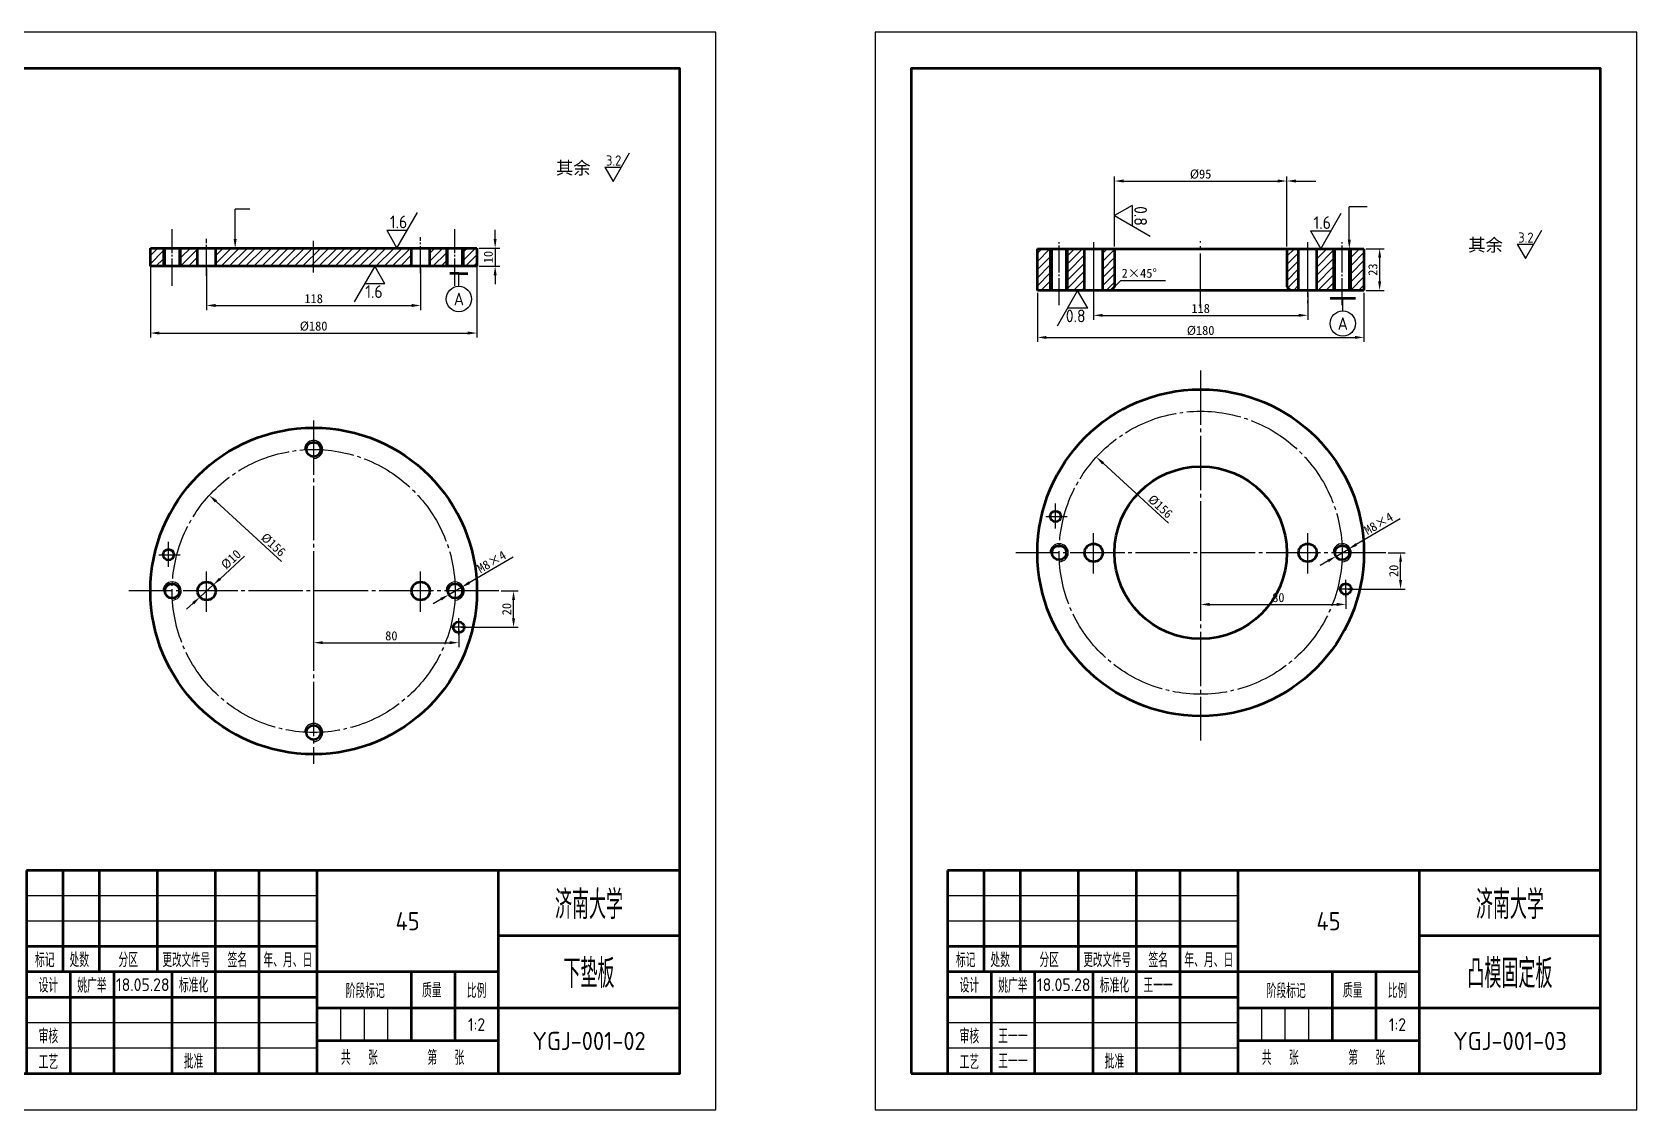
# Model space of a CAD drawing. Header units: millimetres. Extents: x 1179 to 3295, y -300 to 347.
# Drawn here: x 1658.7 to 2101.1, y 50.4 to 347.4 of the extents above; entities that cross this region are included whole.
import ezdxf
from ezdxf.enums import TextEntityAlignment as Align

# ---------------------------------------------------------------- set-up
doc = ezdxf.new("R2010")
doc.units = ezdxf.units.MM
doc.linetypes.add('点画线', pattern=[18, 15, -1, 1, -1])
for name, color, linetype in [('剖面线', 3, 'Continuous'), ('尺寸标注 @ 1', 6, 'Continuous'), ('文字', 7, 'Continuous'), ('标注', 3, 'Continuous'), ('点画线', 1, '点画线'), ('细实线', 1, 'Continuous'), ('辅助线', 4, 'Continuous')]:
    doc.layers.add(name, color=color, linetype=linetype)
doc.layers.add('粗实线', color=7, linetype='Continuous', lineweight=50)
doc.styles.add('数字直体', font='isocp.shx')
doc.styles.add('汉字长仿宋体', font='hyswlongfangsong.ttf', dxfattribs={"width": 0.67})
doc.dimstyles.new('ISO-25', dxfattribs={"dimtxt": 2.5, "dimasz": 2.5, "dimexe": 1.25, "dimexo": 0.625, "dimtad": 1, "dimdsep": 46, "dimtxsty": 'Standard', "dimcen": 2.5, "dimadec": 0, "dimazin": 0, "dimtfac": 1, "dimtmove": 0, "dimatfit": 3, "dimfxl": 1, "dimarcsym": 0})

# ---------------------------------------------------------------- blocks, each defined once
blk = doc.blocks.new('不装订A4(带注释性)')
at = {"layer": '粗实线'}
for p, q in [((0, 56), (-180, 56)), ((-180, 56), (-180, 0)), ((-180, 56), (-180, 28)), ((-170, 56), (-170, 28)), ((-160, 56), (-160, 28)), ((-144, 56), (-144, 28)), ((-128, 56), (-128, 0)), ((-116, 56), (-116, 0)), ((-100, 56), (-100, 0)), ((-50, 56), (-50, 0)), ((0, 0), (0, 56)), ((0, 38), (-50, 38)), ((-100, 35), (-180, 35)), ((-50, 28), (-180, 28)), ((-168, 28), (-168, 0)), ((-156, 28), (-156, 0)), ((-140, 28), (-140, 0)), ((-74, 28), (-74, 9)), ((-62, 28), (-62, 9)), ((-100, 21), (-180, 21)), ((0, 18), (-100, 18)), ((-50, 9), (-100, 9)), ((-180, 0), (0, 0))]:
    blk.add_line(p, q, dxfattribs=at)
blk.add_lwpolyline([(-190, 0), (0, 0), (0, 277), (-190, 277)], close=True, dxfattribs=at)
at = {"layer": '细实线'}
for p, q in [((-100, 49), (-180, 49)), ((-100, 42), (-180, 42)), ((-93.5, 18), (-93.5, 9)), ((-87, 18), (-87, 9)), ((-80.5, 18), (-80.5, 9)), ((-100, 14), (-180, 14)), ((-100, 7), (-180, 7))]:
    blk.add_line(p, q, dxfattribs=at)
at = {"layer": '辅助线'}
blk.add_lwpolyline([(-200, -10), (10, -10), (10, 287), (-200, 287)], close=True, dxfattribs=at)
at = {"layer": '文字', "style": '汉字长仿宋体', "width": 0.67}
for s, height, p in [('标记', 3.5, (-175, 31.5)), ('处数', 3.5, (-165.51, 31.5)), ('分区', 3.5, (-152, 31.5)), ('更改文件号', 3.4, (-136, 31.5)), ('签名', 3.5, (-121.94, 31.5)), ('年、月、日', 3.5, (-108, 31.5)), ('设计', 3.5, (-174, 24.5)), ('标准化', 3.5, (-134, 24.54)), ('阶段标记', 3.5, (-86.67, 23)), ('质量', 3.5, (-68.33, 23.13)), ('比例', 3.5, (-56, 23)), ('审核', 3.5, (-174, 10.5)), ('工艺', 3.5, (-174, 3.46)), ('批准', 3.5, (-134, 3.54))]:
    blk.add_text(s, height=height, dxfattribs=at).set_placement(p, align=Align.MIDDLE)
for s, p in [('共    张', (-93.4, 2.77)), ('第    张', (-69.55, 2.77))]:
    blk.add_text(s, height=3.5, dxfattribs=at).set_placement(p)
for tag, height, p in [('单位名称', 7, (-25, 47)), ('图名', 7, (-25, 28)), ('设计者', 3.5, (-162, 24.46)), ('标准化', 3.5, (-122, 24.46)), ('质量', 3.5, (-68, 13.5)), ('审核者', 3.5, (-162, 10.46)), ('工艺者', 3.5, (-162, 3.54)), ('批准者', 3.5, (-122, 3.54))]:
    blk.add_attdef(tag, text='', height=height, dxfattribs=at).set_placement(p, align=Align.MIDDLE)
at = {"layer": '文字', "style": '数字直体'}
for tag, height, p in [('45', 5, (-75, 42)), ('16.10.10', 3.5, (-148, 24.5)), ('16.10.10', 3.5, (-108, 24.5)), ('1:1', 3.5, (-56, 13.5)), ('16.10.10', 3.5, (-148, 10.5)), ('001', 5, (-25, 9)), ('16.10.10', 3.5, (-148, 3.5)), ('16.10.10', 3.5, (-108, 3.57)), ('1', 3.5, (-87.01, 4.2)), ('1', 3.5, (-63.1, 4.31))]:
    blk.add_attdef(tag, text='', height=height, dxfattribs=at).set_placement(p, align=Align.MIDDLE)
blk = doc.blocks.new('*D24')
at = {"layer": 'Defpoints', "color": 0, "transparency": 16777216}
for p in [(1781.32, 287.93), (1781.32, 282.93), (1786.35, 282.93)]:
    blk.add_point(p, dxfattribs=at)
at = {"layer": '标注', "color": 0, "lineweight": -2, "transparency": 16777216}
for p, q in [((1786.35, 290.43), (1786.35, 292.93)), ((1781.94, 287.93), (1787.6, 287.93)), ((1786.35, 287.93), (1786.35, 282.93)), ((1781.94, 282.93), (1787.6, 282.93)), ((1786.35, 280.43), (1786.35, 277.93))]:
    blk.add_line(p, q, dxfattribs=at)
at = {"layer": '标注', "color": 0, "transparency": 16777216}
for points in [[(1785.93, 290.43), (1786.76, 290.43), (1786.35, 287.93)], [(1785.93, 280.43), (1786.76, 280.43), (1786.35, 282.93)]]:
    blk.add_solid(points, dxfattribs=at)
at = {"layer": '标注', "color": 0, "transparency": 16777216, "insert": (1784.47, 285.43), "char_height": 2.5, "attachment_point": 5, "rotation": 90}
blk.add_mtext('10', dxfattribs=at)
blk = doc.blocks.new('*D23')
at = {"layer": 'Defpoints', "color": 0, "ltscale": 0.5, "transparency": 16777216}
for p in [(1691.32, 285.66), (1781.32, 285.66), (1781.32, 264.5)]:
    blk.add_point(p, dxfattribs=at)
at = {"layer": '标注', "color": 0, "lineweight": -2, "ltscale": 0.5, "transparency": 16777216}
for p, q in [((1691.32, 285.04), (1691.32, 263.25)), ((1781.32, 285.04), (1781.32, 263.25)), ((1693.82, 264.5), (1778.82, 264.5))]:
    blk.add_line(p, q, dxfattribs=at)
at = {"layer": '标注', "color": 0, "ltscale": 0.5, "transparency": 16777216}
for points in [[(1693.82, 264.92), (1693.82, 264.09), (1691.32, 264.5)], [(1778.82, 264.92), (1778.82, 264.09), (1781.32, 264.5)]]:
    blk.add_solid(points, dxfattribs=at)
at = {"layer": '标注', "color": 0, "ltscale": 0.5, "transparency": 16777216, "insert": (1736.32, 266.38), "char_height": 2.5, "attachment_point": 5}
blk.add_mtext('%%C180', dxfattribs=at)
blk = doc.blocks.new('*D25')
at = {"layer": 'Defpoints', "color": 0, "ltscale": 0.5, "transparency": 16777216}
for p in [(1707.57, 219.78), (1765.06, 167.07)]:
    blk.add_point(p, dxfattribs=at)
at = {"layer": '标注', "color": 0, "lineweight": -2, "ltscale": 0.5, "transparency": 16777216}
blk.add_line((1727.47, 201.53), (1709.42, 218.09), dxfattribs=at)
at = {"layer": '标注', "color": 0, "ltscale": 0.5, "transparency": 16777216}
blk.add_solid([(1709.7, 218.4), (1709.13, 217.78), (1707.57, 219.78)], dxfattribs=at)
at = {"layer": '标注', "color": 0, "ltscale": 0.5, "transparency": 16777216, "insert": (1725.21, 206.16), "char_height": 2.5, "attachment_point": 5, "rotation": 317.4822}
blk.add_mtext('%%C156', dxfattribs=at)
blk = doc.blocks.new('*D26')
at = {"layer": 'Defpoints', "color": 0, "ltscale": 0.5, "transparency": 16777216}
for p in [(1773.59, 192.42), (1777.05, 194.43)]:
    blk.add_point(p, dxfattribs=at)
at = {"layer": '标注', "color": 0, "lineweight": -2, "ltscale": 0.5, "transparency": 16777216}
for p, q in [((1791.28, 202.73), (1779.21, 195.69)), ((1771.43, 191.16), (1769.27, 189.9)), ((1773.59, 192.42), (1777.05, 194.43))]:
    blk.add_line(p, q, dxfattribs=at)
at = {"layer": '标注', "color": 0, "ltscale": 0.5, "transparency": 16777216}
for points in [[(1779, 196.05), (1779.42, 195.33), (1777.05, 194.43)], [(1771.22, 191.52), (1771.64, 190.8), (1773.59, 192.42)]]:
    blk.add_solid(points, dxfattribs=at)
at = {"layer": '标注', "color": 0, "ltscale": 0.5, "transparency": 16777216, "insert": (1785.38, 201.46), "char_height": 2.5, "attachment_point": 5, "rotation": 30.2461}
blk.add_mtext('M8{\\fSimSun|b0|i0|c134|p2;×}4', dxfattribs=at)
blk = doc.blocks.new('*D27')
at = {"layer": 'Defpoints', "color": 0, "ltscale": 0.5, "transparency": 16777216}
for p in [(1787.38, 193.42), (1791.42, 193.42), (1776.32, 183.42)]:
    blk.add_point(p, dxfattribs=at)
at = {"layer": '标注', "color": 0, "lineweight": -2, "ltscale": 0.5, "transparency": 16777216}
for p, q in [((1788.01, 193.42), (1792.67, 193.42)), ((1791.42, 185.92), (1791.42, 190.92)), ((1776.94, 183.42), (1792.67, 183.42))]:
    blk.add_line(p, q, dxfattribs=at)
at = {"layer": '标注', "color": 0, "ltscale": 0.5, "transparency": 16777216}
for points in [[(1791.01, 190.92), (1791.84, 190.92), (1791.42, 193.42)], [(1791.01, 185.92), (1791.84, 185.92), (1791.42, 183.42)]]:
    blk.add_solid(points, dxfattribs=at)
at = {"layer": '标注', "color": 0, "ltscale": 0.5, "transparency": 16777216, "insert": (1789.55, 188.42), "char_height": 2.5, "attachment_point": 5, "rotation": 90}
blk.add_mtext('20', dxfattribs=at)
blk = doc.blocks.new('*D28')
at = {"layer": 'Defpoints', "color": 0, "ltscale": 0.5, "transparency": 16777216}
for p in [(1736.32, 193.42), (1776.32, 183.42), (1776.32, 179.18)]:
    blk.add_point(p, dxfattribs=at)
at = {"layer": '标注', "color": 0, "lineweight": -2, "ltscale": 0.5, "transparency": 16777216}
for p, q in [((1736.32, 192.8), (1736.32, 177.93)), ((1776.32, 182.8), (1776.32, 177.93)), ((1738.82, 179.18), (1773.82, 179.18))]:
    blk.add_line(p, q, dxfattribs=at)
at = {"layer": '标注', "color": 0, "ltscale": 0.5, "transparency": 16777216}
for points in [[(1738.82, 179.6), (1738.82, 178.77), (1736.32, 179.18)], [(1773.82, 179.6), (1773.82, 178.77), (1776.32, 179.18)]]:
    blk.add_solid(points, dxfattribs=at)
at = {"layer": '标注', "color": 0, "ltscale": 0.5, "transparency": 16777216, "insert": (1757.74, 181.06), "char_height": 2.5, "attachment_point": 5}
blk.add_mtext('80', dxfattribs=at)
blk = doc.blocks.new('*D29')
at = {"layer": 'Defpoints', "color": 0, "ltscale": 0.5, "transparency": 16777216}
for p in [(1706.82, 282.93), (1765.82, 282.93), (1765.82, 272.1)]:
    blk.add_point(p, dxfattribs=at)
at = {"layer": '标注', "color": 0, "lineweight": -2, "ltscale": 0.5, "transparency": 16777216}
for p, q in [((1706.82, 282.3), (1706.82, 270.85)), ((1765.82, 282.3), (1765.82, 270.85)), ((1709.32, 272.1), (1763.32, 272.1))]:
    blk.add_line(p, q, dxfattribs=at)
at = {"layer": '标注', "color": 0, "ltscale": 0.5, "transparency": 16777216}
for points in [[(1709.32, 272.52), (1709.32, 271.68), (1706.82, 272.1)], [(1763.32, 272.52), (1763.32, 271.68), (1765.82, 272.1)]]:
    blk.add_solid(points, dxfattribs=at)
at = {"layer": '标注', "color": 0, "ltscale": 0.5, "transparency": 16777216, "insert": (1736.32, 273.97), "char_height": 2.5, "attachment_point": 5}
blk.add_mtext('118', dxfattribs=at)
blk = doc.blocks.new('*D30')
at = {"layer": 'Defpoints', "color": 0, "ltscale": 0.5, "transparency": 16777216}
for p in [(1708.67, 195.11), (1704.97, 191.74)]:
    blk.add_point(p, dxfattribs=at)
at = {"layer": '标注', "color": 0, "lineweight": -2, "ltscale": 0.5, "transparency": 16777216}
for p, q in [((1717.28, 202.98), (1710.51, 196.8)), ((1704.97, 191.74), (1708.67, 195.11)), ((1703.13, 190.05), (1701.28, 188.37))]:
    blk.add_line(p, q, dxfattribs=at)
at = {"layer": '标注', "color": 0, "ltscale": 0.5, "transparency": 16777216}
for points in [[(1710.23, 197.1), (1710.79, 196.49), (1708.67, 195.11)], [(1702.85, 190.36), (1703.41, 189.75), (1704.97, 191.74)]]:
    blk.add_solid(points, dxfattribs=at)
at = {"layer": '标注', "color": 0, "ltscale": 0.5, "transparency": 16777216, "insert": (1713.56, 202.11), "char_height": 2.5, "attachment_point": 5, "rotation": 42.3964}
blk.add_mtext('%%C10', dxfattribs=at)
blk = doc.blocks.new('*D31')
at = {"layer": 'Defpoints', "color": 0, "transparency": 16777216}
for p in [(2025.81, 287.74), (2025.81, 276.24), (2030.15, 276.24)]:
    blk.add_point(p, dxfattribs=at)
at = {"layer": '标注', "color": 0, "lineweight": -2, "transparency": 16777216}
for p, q in [((2026.44, 287.74), (2031.4, 287.74)), ((2030.15, 285.24), (2030.15, 278.74)), ((2026.44, 276.24), (2031.4, 276.24))]:
    blk.add_line(p, q, dxfattribs=at)
at = {"layer": '标注', "color": 0, "transparency": 16777216}
for points in [[(2029.73, 285.24), (2030.57, 285.24), (2030.15, 287.74)], [(2029.73, 278.74), (2030.57, 278.74), (2030.15, 276.24)]]:
    blk.add_solid(points, dxfattribs=at)
at = {"layer": '标注', "color": 0, "transparency": 16777216, "insert": (2028.28, 281.99), "char_height": 2.5, "attachment_point": 5, "rotation": 90}
blk.add_mtext('23', dxfattribs=at)
blk = doc.blocks.new('*D32')
at = {"layer": 'Defpoints', "color": 0, "ltscale": 0.5, "transparency": 16777216}
for p in [(1952.07, 230.32), (2009.56, 177.61)]:
    blk.add_point(p, dxfattribs=at)
at = {"layer": '标注', "color": 0, "lineweight": -2, "ltscale": 0.5, "transparency": 16777216}
blk.add_line((1971.97, 212.07), (1953.91, 228.63), dxfattribs=at)
at = {"layer": '标注', "color": 0, "ltscale": 0.5, "transparency": 16777216}
blk.add_solid([(1954.19, 228.94), (1953.63, 228.32), (1952.07, 230.32)], dxfattribs=at)
at = {"layer": '标注', "color": 0, "ltscale": 0.5, "transparency": 16777216, "insert": (1969.7, 216.69), "char_height": 2.5, "attachment_point": 5, "rotation": 317.4822}
blk.add_mtext('%%C156', dxfattribs=at)
blk = doc.blocks.new('*D33')
at = {"layer": 'Defpoints', "color": 0, "ltscale": 0.5, "transparency": 16777216}
for p in [(2021.54, 204.97), (2018.08, 202.96)]:
    blk.add_point(p, dxfattribs=at)
at = {"layer": '标注', "color": 0, "lineweight": -2, "ltscale": 0.5, "transparency": 16777216}
for p, q in [((2035.77, 213.27), (2023.7, 206.23)), ((2018.08, 202.96), (2021.54, 204.97)), ((2015.92, 201.7), (2013.76, 200.44))]:
    blk.add_line(p, q, dxfattribs=at)
at = {"layer": '标注', "color": 0, "ltscale": 0.5, "transparency": 16777216}
for points in [[(2023.49, 206.59), (2023.91, 205.87), (2021.54, 204.97)], [(2015.71, 202.06), (2016.13, 201.34), (2018.08, 202.96)]]:
    blk.add_solid(points, dxfattribs=at)
at = {"layer": '标注', "color": 0, "ltscale": 0.5, "transparency": 16777216, "insert": (2029.87, 212), "char_height": 2.5, "attachment_point": 5, "rotation": 30.2461}
blk.add_mtext('M8{\\fSimSun|b0|i0|c134|p2;×}4', dxfattribs=at)
blk = doc.blocks.new('*D34')
at = {"layer": 'Defpoints', "color": 0, "ltscale": 0.5, "transparency": 16777216}
for p in [(2031.87, 203.96), (2035.92, 203.96), (2020.81, 193.96)]:
    blk.add_point(p, dxfattribs=at)
at = {"layer": '标注', "color": 0, "lineweight": -2, "ltscale": 0.5, "transparency": 16777216}
for p, q in [((2032.5, 203.96), (2037.17, 203.96)), ((2035.92, 196.46), (2035.92, 201.46)), ((2021.44, 193.96), (2037.17, 193.96))]:
    blk.add_line(p, q, dxfattribs=at)
at = {"layer": '标注', "color": 0, "ltscale": 0.5, "transparency": 16777216}
for points in [[(2035.5, 201.46), (2036.33, 201.46), (2035.92, 203.96)], [(2035.5, 196.46), (2036.33, 196.46), (2035.92, 193.96)]]:
    blk.add_solid(points, dxfattribs=at)
at = {"layer": '标注', "color": 0, "ltscale": 0.5, "transparency": 16777216, "insert": (2034.04, 198.96), "char_height": 2.5, "attachment_point": 5, "rotation": 90}
blk.add_mtext('20', dxfattribs=at)
blk = doc.blocks.new('*D35')
at = {"layer": 'Defpoints', "color": 0, "ltscale": 0.5, "transparency": 16777216}
for p in [(1980.81, 203.96), (2020.81, 193.96), (2020.81, 189.72)]:
    blk.add_point(p, dxfattribs=at)
at = {"layer": '标注', "color": 0, "lineweight": -2, "ltscale": 0.5, "transparency": 16777216}
for p, q in [((1980.81, 203.34), (1980.81, 188.47)), ((2020.81, 193.34), (2020.81, 188.47)), ((1983.31, 189.72), (2018.31, 189.72))]:
    blk.add_line(p, q, dxfattribs=at)
at = {"layer": '标注', "color": 0, "ltscale": 0.5, "transparency": 16777216}
for points in [[(1983.31, 190.14), (1983.31, 189.3), (1980.81, 189.72)], [(2018.31, 190.14), (2018.31, 189.3), (2020.81, 189.72)]]:
    blk.add_solid(points, dxfattribs=at)
at = {"layer": '标注', "color": 0, "ltscale": 0.5, "transparency": 16777216, "insert": (2002.23, 191.6), "char_height": 2.5, "attachment_point": 5}
blk.add_mtext('80', dxfattribs=at)
blk = doc.blocks.new('*D36')
at = {"layer": 'Defpoints', "color": 0, "transparency": 16777216}
for p in [(1951.32, 276.24), (2010.31, 276.24), (2010.31, 269.38)]:
    blk.add_point(p, dxfattribs=at)
at = {"layer": '标注', "color": 0, "lineweight": -2, "transparency": 16777216}
for p, q in [((1951.32, 275.61), (1951.32, 268.13)), ((2010.31, 275.61), (2010.31, 268.13)), ((1953.82, 269.38), (2007.81, 269.38))]:
    blk.add_line(p, q, dxfattribs=at)
at = {"layer": '标注', "color": 0, "transparency": 16777216}
for points in [[(1953.82, 269.8), (1953.82, 268.97), (1951.32, 269.38)], [(2007.81, 269.8), (2007.81, 268.97), (2010.31, 269.38)]]:
    blk.add_solid(points, dxfattribs=at)
at = {"layer": '标注', "color": 0, "transparency": 16777216, "insert": (1980.81, 271.26), "char_height": 2.5, "attachment_point": 5}
blk.add_mtext('118', dxfattribs=at)
blk = doc.blocks.new('*D37')
at = {"layer": 'Defpoints', "color": 0, "transparency": 16777216}
for p in [(2004.56, 306.4), (1957.06, 287.74), (2004.56, 287.74)]:
    blk.add_point(p, dxfattribs=at)
at = {"layer": '标注', "color": 0, "lineweight": -2, "transparency": 16777216}
for p, q in [((1957.06, 288.36), (1957.06, 307.65)), ((1959.56, 306.4), (2002.06, 306.4)), ((2004.56, 288.36), (2004.56, 307.65))]:
    blk.add_line(p, q, dxfattribs=at)
at = {"layer": '标注', "color": 0, "transparency": 16777216}
for points in [[(1959.56, 306.82), (1959.56, 305.98), (1957.06, 306.4)], [(2002.06, 306.82), (2002.06, 305.98), (2004.56, 306.4)]]:
    blk.add_solid(points, dxfattribs=at)
at = {"layer": '标注', "color": 0, "transparency": 16777216, "insert": (1980.81, 308.27), "char_height": 2.5, "attachment_point": 5}
blk.add_mtext('%%C95', dxfattribs=at)
blk = doc.blocks.new('*D38')
at = {"layer": 'Defpoints', "color": 0, "transparency": 16777216}
for p in [(1935.81, 276.24), (2025.81, 276.24), (2025.81, 263.3)]:
    blk.add_point(p, dxfattribs=at)
at = {"layer": '标注', "color": 0, "lineweight": -2, "transparency": 16777216}
for p, q in [((1935.81, 275.61), (1935.81, 262.05)), ((2025.81, 275.61), (2025.81, 262.05)), ((1938.31, 263.3), (2023.31, 263.3))]:
    blk.add_line(p, q, dxfattribs=at)
at = {"layer": '标注', "color": 0, "transparency": 16777216}
for points in [[(1938.31, 263.71), (1938.31, 262.88), (1935.81, 263.3)], [(2023.31, 263.71), (2023.31, 262.88), (2025.81, 263.3)]]:
    blk.add_solid(points, dxfattribs=at)
at = {"layer": '标注', "color": 0, "transparency": 16777216, "insert": (1980.81, 265.17), "char_height": 2.5, "attachment_point": 5}
blk.add_mtext('%%C180', dxfattribs=at)

msp = doc.modelspace()

# ---------------------------------------------------------------- hatches: boundary and pattern name
at = {"layer": '剖面线', "ltscale": 0.5}
h = msp.add_hatch(dxfattribs=at)
h.set_pattern_fill('ANSI31', color=256, scale=0.5)
h.set_pattern_definition([(45, (1023.5342, 28.9295), (-1.122532, 1.122532), [])])
h.paths.add_polyline_path([(1694.819, 287.926), (1691.319, 287.926), (1691.319, 282.926), (1694.819, 282.926)])
h.paths.add_polyline_path([(1704.319, 287.926), (1699.819, 287.926), (1699.819, 282.926), (1704.319, 282.926)])
h.paths.add_polyline_path([(1736.319, 287.926), (1709.319, 287.926), (1709.319, 282.926), (1736.319, 282.926)])
h.paths.add_polyline_path([(1763.319, 287.926), (1736.319, 287.926), (1736.319, 282.926), (1763.319, 282.926)])
h.paths.add_polyline_path([(1772.819, 287.926), (1768.319, 287.926), (1768.319, 282.926), (1772.819, 282.926)])
h.paths.add_polyline_path([(1781.319, 287.926), (1777.819, 287.926), (1777.819, 282.926), (1781.319, 282.926)])
at = {"layer": '剖面线'}
h = msp.add_hatch(dxfattribs=at)
h.set_pattern_fill('ANSI31', color=256, scale=0.5)
h.set_pattern_definition([(45, (1570.1195, 95.9213), (-1.122532, 1.122532), [])])
h.paths.add_polyline_path([(1935.812, 276.237), (1939.261, 276.237), (1939.261, 287.737), (1935.812, 287.737)])
h.paths.add_polyline_path([(1948.817, 287.737), (1944.261, 287.737), (1944.261, 276.237), (1948.817, 276.237)])
h.paths.add_polyline_path([(1957.062, 287.737), (1953.817, 287.737), (1953.817, 276.237), (1956.062, 276.237), (1957.062, 277.237), (1957.062, 277.737)])
h.paths.add_polyline_path([(2007.807, 287.737), (2004.562, 287.737), (2004.562, 277.237), (2005.562, 276.237), (2007.807, 276.237)])
h.paths.add_polyline_path([(2017.363, 287.737), (2012.807, 287.737), (2012.807, 276.237), (2017.363, 276.237)])
h.paths.add_polyline_path([(2025.812, 287.737), (2022.363, 287.737), (2022.363, 276.237), (2025.812, 276.237)])

# ---------------------------------------------------------------- linework, layer by layer
at = {"layer": '文字'}
for p, q in [((1818.865, 306.288), (1823.391, 314.128)), ((1816.601, 310.208), (1821.128, 310.208)), ((1816.601, 310.208), (1818.865, 306.288)), ((2070.317, 285.051), (2074.844, 292.891)), ((2068.054, 288.971), (2072.58, 288.971)), ((2068.054, 288.971), (2070.317, 285.051))]:
    msp.add_line(p, q, dxfattribs=at)
at = {"layer": '标注', "ltscale": 0.5}
msp.add_line((1718.762, 298.639), (1714.684, 298.639), dxfattribs=at)
at = {"layer": '标注'}
for p, q in [((1759.293, 287.926), (1764.951, 297.726)), ((1961.962, 299.684), (1957.062, 296.855)), ((1957.062, 296.855), (1966.862, 291.197)), ((1961.962, 299.684), (1961.962, 294.026)), ((2013.896, 287.737), (2019.554, 297.537)), ((2026.686, 299.254), (2021.787, 299.254)), ((1756.464, 292.826), (1762.122, 292.826)), ((1756.464, 292.826), (1759.293, 287.926)), ((2011.067, 292.637), (2016.725, 292.637)), ((2011.067, 292.637), (2013.896, 287.737)), ((1753.151, 282.926), (1747.493, 273.126)), ((1755.98, 278.026), (1753.151, 282.926)), ((1776.356, 277.384), (1776.356, 280.884)), ((1957.062, 277.237), (1958.85, 279.025)), ((1958.85, 279.025), (1971.167, 279.025)), ((1755.98, 278.026), (1750.322, 278.026)), ((1946.898, 276.237), (1941.24, 266.437)), ((1949.727, 271.337), (1946.898, 276.237)), ((1949.727, 271.337), (1944.069, 271.337)), ((2019.988, 270.622), (2019.988, 274.122))]:
    msp.add_line(p, q, dxfattribs=at)
at = {"layer": '标注', "linetype": 'ByBlock', "lineweight": -2}
for points in [[(2007.062, 306.4), (2012.538, 306.4)], [(2021.787, 290.237), (2021.787, 299.254)]]:
    msp.add_lwpolyline(points, dxfattribs=at)
at = {"layer": '标注', "linetype": 'ByBlock', "lineweight": -2, "ltscale": 0.5}
msp.add_lwpolyline([(1714.684, 290.426), (1714.684, 298.639)], dxfattribs=at)
at = {"layer": '标注'}
for centre in [(1776.356, 273.884), (2019.988, 267.122)]:
    msp.add_circle(centre, 3.5, dxfattribs=at)
for points in [[(2007.062, 305.983), (2004.562, 306.4), (2007.062, 306.816)], [(2022.204, 290.237), (2021.787, 287.737), (2021.37, 290.237)]]:
    msp.add_solid(points, dxfattribs=at)
at = {"layer": '标注', "ltscale": 0.5}
msp.add_solid([(1715.1, 290.426), (1714.684, 287.926), (1714.267, 290.426)], dxfattribs=at)
at = {"layer": '点画线', "ltscale": 0.5}
for p, q in [((1697.37, 277.557), (1697.37, 293.148)), ((1775.268, 277.557), (1775.268, 293.148)), ((1706.819, 280.282), (1706.819, 290.458)), ((1765.819, 280.96), (1765.819, 290.966)), ((1941.812, 272.146), (1941.812, 289.572)), ((2019.812, 272.146), (2019.812, 289.572))]:
    msp.add_line(p, q, dxfattribs=at)
at = {"layer": '点画线', "ltscale": 0.6}
msp.add_line((1736.319, 281.217), (1736.319, 289.931), dxfattribs=at)
at = {"layer": '点画线'}
for p, q in [((1951.317, 289.51), (1951.317, 272.761)), ((1980.812, 271.469), (1980.812, 289.782)), ((2010.307, 289.51), (2010.307, 272.761)), ((1980.812, 254.209), (1980.812, 152.19)), ((1736.319, 240.416), (1736.319, 145.827)), ((1940.812, 210.647), (1940.812, 217.526)), ((1938.178, 213.963), (1944.003, 213.963)), ((1951.312, 198.234), (1951.312, 209.33)), ((2010.312, 198.234), (2010.312, 209.33)), ((1696.319, 200.109), (1696.319, 206.988)), ((2031.875, 203.963), (1929.863, 203.963)), ((1693.685, 203.424), (1699.511, 203.424)), ((1706.819, 187.695), (1706.819, 198.791)), ((1765.819, 187.695), (1765.819, 198.791)), ((2020.812, 191.826), (2020.812, 196.493)), ((1787.382, 193.424), (1685.37, 193.424)), ((2022.818, 193.963), (2018.407, 193.963)), ((1776.319, 181.287), (1776.319, 185.955)), ((1778.325, 183.424), (1773.914, 183.424))]:
    msp.add_line(p, q, dxfattribs=at)
for centre in [(1980.812, 203.963), (1736.319, 193.424)]:
    msp.add_circle(centre, 39, dxfattribs=at)
at = {"layer": '粗实线'}
for p, q in [((1691.319, 287.926), (1781.319, 287.926)), ((1691.319, 282.926), (1691.319, 287.926)), ((1781.319, 287.926), (1781.319, 282.926)), ((1935.812, 287.737), (2025.812, 287.737)), ((1935.812, 276.237), (1935.812, 287.737)), ((1948.817, 276.237), (1948.817, 287.737)), ((1953.817, 276.237), (1953.817, 287.737)), ((1957.062, 287.737), (1957.062, 277.737)), ((2004.562, 287.737), (2004.562, 277.237)), ((2007.807, 276.237), (2007.807, 287.737)), ((2012.807, 276.237), (2012.807, 287.737)), ((2025.812, 287.737), (2025.812, 276.237)), ((1781.319, 282.926), (1691.319, 282.926)), ((2025.812, 276.237), (1935.812, 276.237)), ((1957.062, 277.237), (1956.062, 276.237)), ((1957.062, 277.737), (1957.062, 277.237)), ((2004.562, 277.237), (2005.562, 276.237)), ((2016.488, 274.122), (2023.488, 274.122))]:
    msp.add_line(p, q, dxfattribs=at)
at = {"layer": '粗实线', "ltscale": 0.5}
for p, q in [((1695.319, 282.926), (1695.319, 287.926)), ((1699.422, 282.926), (1699.422, 287.926)), ((1704.319, 282.926), (1704.319, 287.926)), ((1709.319, 282.926), (1709.319, 287.926)), ((1763.319, 282.926), (1763.319, 287.926)), ((1768.319, 282.926), (1768.319, 287.926)), ((1773.217, 282.926), (1773.217, 287.926)), ((1777.319, 282.926), (1777.319, 287.926)), ((1939.761, 276.237), (1939.761, 287.737)), ((1943.863, 276.237), (1943.863, 287.737)), ((2017.761, 276.237), (2017.761, 287.737)), ((2021.863, 276.237), (2021.863, 287.737)), ((1776.356, 280.884), (1773.856, 280.884)), ((1776.356, 280.884), (1778.856, 280.884))]:
    msp.add_line(p, q, dxfattribs=at)
at = {"layer": '粗实线'}
for centre, radius in [((1980.812, 203.963), 45), ((1736.319, 193.424), 45), ((1736.319, 232.424), 2), ((1980.812, 203.963), 23.75), ((1940.812, 213.963), 1.5), ((1696.319, 203.424), 1.5), ((1941.812, 203.963), 2), ((1951.312, 203.963), 2.5), ((2010.312, 203.963), 2.5), ((2019.812, 203.963), 2), ((1697.319, 193.424), 2), ((1706.819, 193.424), 2.5), ((1765.819, 193.424), 2.5), ((1775.319, 193.424), 2), ((2020.812, 193.963), 1.5), ((1776.319, 183.424), 1.5), ((1736.319, 154.424), 2)]:
    msp.add_circle(centre, radius, dxfattribs=at)
at = {"layer": '细实线', "ltscale": 0.5}
for p, q in [((1694.819, 282.926), (1694.819, 287.926)), ((1699.819, 282.926), (1699.819, 287.926)), ((1772.819, 282.926), (1772.819, 287.926)), ((1777.819, 282.926), (1777.819, 287.926)), ((1939.261, 276.237), (1939.261, 287.737)), ((1944.261, 276.237), (1944.261, 287.737)), ((2017.363, 276.237), (2017.363, 287.737)), ((2022.363, 276.237), (2022.363, 287.737))]:
    msp.add_line(p, q, dxfattribs=at)
at = {"layer": '细实线'}
for centre, start, end in [((1736.319, 232.424), 270, 181.83672), ((1941.812, 203.963), 271.83672, 180), ((2019.812, 203.963), 268.16328, 180), ((1697.319, 193.424), 271.83672, 180), ((1775.319, 193.424), 268.16328, 180), ((1736.319, 154.424), 270, 178.16328)]:
    msp.add_arc(centre, 2.5, start, end, dxfattribs=at)

# ---------------------------------------------------------------- block references
at = {"layer": '尺寸标注 @ 1'}
ref = msp.add_blockref('不装订A4(带注释性)', (1837.218, 60.435), dxfattribs=at)
ref.add_attrib('设计者', '姚广举', dxfattribs={"layer": '文字', "height": 3.5, "style": '汉字长仿宋体', "width": 0.67}).set_placement((1675.218, 84.899), align=Align.MIDDLE)
ref.add_attrib('16.10.10', '18.05.28', dxfattribs={"layer": '文字', "height": 3.5, "style": '数字直体'}).set_placement((1689.218, 84.935), align=Align.MIDDLE)
ref.add_attrib('1:1', '1:2', dxfattribs={"layer": '文字', "height": 3.5, "style": '数字直体'}).set_placement((1781.218, 73.935), align=Align.MIDDLE)
ref.add_attrib('单位名称', '济南大学', dxfattribs={"layer": '文字', "height": 7, "style": '汉字长仿宋体', "width": 0.67}).set_placement((1812.218, 107.435), align=Align.MIDDLE)
ref.add_attrib('图名', '下垫板', dxfattribs={"layer": '文字', "height": 7, "style": '汉字长仿宋体', "width": 0.67}).set_placement((1812.218, 88.435), align=Align.MIDDLE)
ref.add_attrib('001', 'YGJ-001-02', dxfattribs={"layer": '文字', "height": 5, "style": '数字直体'}).set_placement((1812.218, 69.435), align=Align.MIDDLE)
ref.add_attrib('45', '45', dxfattribs={"layer": '文字', "height": 5, "style": '数字直体'}).set_placement((1762.218, 102.435), align=Align.MIDDLE)
ref = msp.add_blockref('不装订A4(带注释性)', (2091.058, 60.427), dxfattribs=at)
ref.add_attrib('工艺者', '王一一', dxfattribs={"layer": '文字', "height": 3.5, "style": '汉字长仿宋体', "width": 0.67}).set_placement((1929.058, 63.963), align=Align.MIDDLE)
ref.add_attrib('审核者', '王一一', dxfattribs={"layer": '文字', "height": 3.5, "style": '汉字长仿宋体', "width": 0.67}).set_placement((1929.058, 70.891), align=Align.MIDDLE)
ref.add_attrib('设计者', '姚广举', dxfattribs={"layer": '文字', "height": 3.5, "style": '汉字长仿宋体', "width": 0.67}).set_placement((1929.058, 84.891), align=Align.MIDDLE)
ref.add_attrib('16.10.10', '18.05.28', dxfattribs={"layer": '文字', "height": 3.5, "style": '数字直体'}).set_placement((1943.058, 84.927), align=Align.MIDDLE)
ref.add_attrib('标准化', '王一一', dxfattribs={"layer": '文字', "height": 3.5, "style": '汉字长仿宋体', "width": 0.67}).set_placement((1969.058, 84.891), align=Align.MIDDLE)
ref.add_attrib('1:1', '1:2', dxfattribs={"layer": '文字', "height": 3.5, "style": '数字直体'}).set_placement((2035.058, 73.927), align=Align.MIDDLE)
ref.add_attrib('单位名称', '济南大学', dxfattribs={"layer": '文字', "height": 7, "style": '汉字长仿宋体', "width": 0.67}).set_placement((2066.058, 107.427), align=Align.MIDDLE)
ref.add_attrib('图名', '凸模固定板', dxfattribs={"layer": '文字', "height": 7, "style": '汉字长仿宋体', "width": 0.67}).set_placement((2066.058, 88.427), align=Align.MIDDLE)
ref.add_attrib('001', 'YGJ-001-03', dxfattribs={"layer": '文字', "height": 5, "style": '数字直体'}).set_placement((2066.058, 69.427), align=Align.MIDDLE)
ref.add_attrib('45', '45', dxfattribs={"layer": '文字', "height": 5, "style": '数字直体'}).set_placement((2016.058, 102.427), align=Align.MIDDLE)

# ---------------------------------------------------------------- texts
at = {"layer": '文字', "char_height": 3.5, "attachment_point": 1}
for insert in [(1803.111, 311.755), (2054.564, 290.518)]:
    msp.add_mtext_dynamic_manual_height_columns('{\\fSimSun|b0|i0|c134|p2;其余}', width=15.70147, gutter_width=12.5, heights=[0], dxfattribs=dict(at, insert=insert))
at = {"layer": '文字', "style": '数字直体'}
for p in [(1821.128, 310.652), (2072.58, 289.415)]:
    msp.add_attdef('3.2', text='3.2', height=2.8, dxfattribs=at).set_placement(p, align=Align.RIGHT)
at = {"layer": '标注', "insert": (1959.019, 282.243), "char_height": 2.5, "attachment_point": 1}
msp.add_mtext_dynamic_manual_height_columns('2{\\fSimSun|b0|i0|c134|p2;×}45%%D', width=12.08347, gutter_width=12.5, heights=[0], dxfattribs=at)
at = {"layer": '标注', "style": '数字直体'}
for tag, p in [('1.6', (1762.122, 293.381)), ('1.6', (2016.725, 293.192)), ('1.6', (1755.344, 274.163)), ('0.8', (1949.091, 267.475))]:
    msp.add_attdef(tag, text='3.2', height=3.5, dxfattribs=at).set_placement(p, align=Align.RIGHT)
msp.add_attdef('0.8', text='3.2', height=3.5, rotation=270, dxfattribs=at).set_placement((1962.517, 294.026), align=Align.RIGHT)
for p in [(1776.356, 273.884), (2019.988, 267.122)]:
    msp.add_attdef('A', text='A', height=3.5, dxfattribs=at).set_placement(p, align=Align.MIDDLE)

# ---------------------------------------------------------------- dimensions: what is measured, and where the dimension line sits
at = {"layer": '标注'}
for base, p1, p2, text, picture, middle in [((2004.562, 306.4), (1957.062, 287.737), (2004.562, 287.737), '%%C95', '*D37', (1980.812, 308.275)), ((2010.307, 269.384), (1951.317, 276.237), (2010.307, 276.237), '118', '*D36', (1980.812, 271.259))]:
    dim = msp.add_linear_dim(base=base, p1=p1, p2=p2, text=text, dimstyle='ISO-25', dxfattribs=at)
    dim.commit()
    dim.dimension.update_dxf_attribs({"geometry": picture, "text_midpoint": middle})
dim = msp.add_linear_dim(base=(1786.346, 282.926), p1=(1781.319, 287.926), p2=(1781.319, 282.926), angle=90, text='10', dimstyle='ISO-25', dxfattribs=at)
dim.commit()
dim.dimension.update_dxf_attribs({"geometry": '*D24', "text_midpoint": (1784.471, 285.426)})
dim = msp.add_linear_dim(base=(2030.151, 276.237), p1=(2025.812, 287.737), p2=(2025.812, 276.237), angle=90, text='23', dimstyle='ISO-25', dxfattribs=at)
dim.commit()
dim.dimension.update_dxf_attribs({"geometry": '*D31', "text_midpoint": (2030.151, 281.987), "dimtype": 160})
at = {"layer": '标注', "ltscale": 0.5}
for base, p1, p2, text, picture, middle in [((1781.319, 264.505), (1691.319, 285.662), (1781.319, 285.662), '%%C180', '*D23', (1736.319, 264.505)), ((2020.812, 189.721), (1980.812, 203.963), (2020.812, 193.963), '80', '*D35', (2002.234, 189.721)), ((1776.319, 179.183), (1736.319, 193.424), (1776.319, 183.424), '80', '*D28', (1757.741, 179.183))]:
    dim = msp.add_linear_dim(base=base, p1=p1, p2=p2, text=text, dimstyle='ISO-25', dxfattribs=at)
    dim.commit()
    dim.dimension.update_dxf_attribs({"geometry": picture, "text_midpoint": middle, "dimtype": 160})
dim = msp.add_linear_dim(base=(1765.819, 272.099), p1=(1706.819, 282.926), p2=(1765.819, 282.926), text='118', dimstyle='ISO-25', dxfattribs=at)
dim.commit()
dim.dimension.update_dxf_attribs({"geometry": '*D29', "text_midpoint": (1736.319, 273.974)})
at = {"layer": '标注'}
dim = msp.add_linear_dim(base=(2025.812, 263.296), p1=(1935.812, 276.237), p2=(2025.812, 276.237), text='%%C180', dimstyle='ISO-25', dxfattribs=at)
dim.commit()
dim.dimension.update_dxf_attribs({"geometry": '*D38', "text_midpoint": (1980.812, 263.296), "dimtype": 160})
at = {"layer": '标注', "ltscale": 0.5}
for p1, p2, picture, middle in [((2009.558, 177.606), (1952.066, 230.32), '*D32', (1968.435, 215.312)), ((1765.065, 167.067), (1707.573, 219.781), '*D25', (1723.942, 204.773))]:
    dim = msp.add_diameter_dim_2p(p1=p1, p2=p2, text='%%C156', dimstyle='ISO-25', dxfattribs=at)
    dim.commit()
    dim.dimension.update_dxf_attribs({"geometry": picture, "text_midpoint": middle, "dimtype": 163})
for p1, p2, text, picture, middle in [((2018.084, 202.955), (2021.54, 204.97), 'M8{\\fSimSun|b0|i0|c134|p2;×}4', '*D33', (2029.87, 211.998)), ((1704.973, 191.739), (1708.665, 195.11), '%%C10', '*D30', (1713.555, 202.113)), ((1773.591, 192.417), (1777.047, 194.432), 'M8{\\fSimSun|b0|i0|c134|p2;×}4', '*D26', (1785.377, 201.459))]:
    dim = msp.add_diameter_dim_2p(p1=p1, p2=p2, text=text, dimstyle='ISO-25', dxfattribs=at)
    dim.commit()
    dim.dimension.update_dxf_attribs({"geometry": picture, "text_midpoint": middle})
for base, p1, p2, picture, middle in [((2035.916, 203.963), (2020.812, 193.963), (2031.875, 203.963), '*D34', (2034.041, 198.963)), ((1791.424, 193.424), (1776.319, 183.424), (1787.382, 193.424), '*D27', (1789.549, 188.424))]:
    dim = msp.add_linear_dim(base=base, p1=p1, p2=p2, angle=90, text='20', dimstyle='ISO-25', dxfattribs=at)
    dim.commit()
    dim.dimension.update_dxf_attribs({"geometry": picture, "text_midpoint": middle})

doc.saveas('drawing.dxf')
